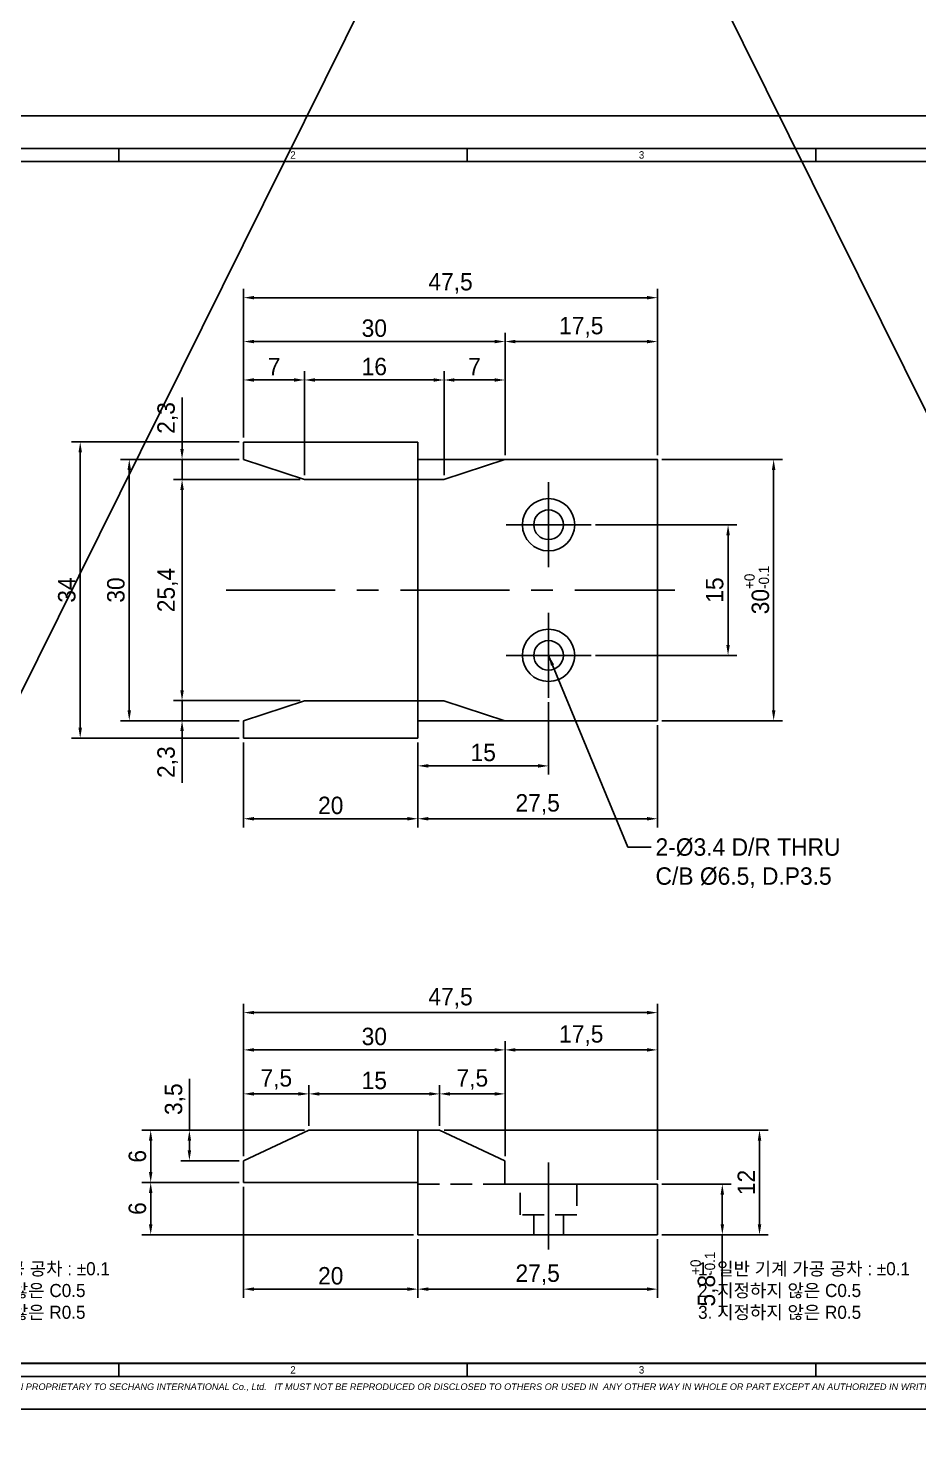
# Model space of a CAD drawing. Header units: inches. Extents: x 0 to 23821, y 0 to 11279.
# Drawn here: x 23249.6 to 23351.8, y 1916 to 2077.7 of the extents above; entities that cross this region are included whole.
import ezdxf

# ---------------------------------------------------------------- set-up
doc = ezdxf.new("R2010")
doc.units = ezdxf.units.IN
doc.header["$LTSCALE"] = 10
doc.header["$MEASUREMENT"] = 0
doc.linetypes.add('CENTER', pattern=[2, 1.25, -0.25, 0.25, -0.25])
doc.linetypes.add('HIDDEN', pattern=[0.375, 0.25, -0.125])
doc.layers.get('Defpoints').update_dxf_attribs({"color": 8})
for name, color, linetype in [('11', 1, 'CENTER'), ('22', 2, 'HIDDEN'), ('V', 1, 'Continuous')]:
    doc.layers.add(name, color=color, linetype=linetype)
doc.styles.add('SCI', font='')
doc.styles.get('SCI').set_extended_font_data('Gulim')
doc.dimstyles.new('SCH', dxfattribs={"dimtxt": 2.5, "dimasz": 2, "dimexe": 1.25, "dimexo": 0.625, "dimtad": 1, "dimdec": 8, "dimtxsty": 'SCI', "dimcen": 2.5, "dimclrd": 4, "dimclre": 4, "dimclrt": 7, "dimadec": 8, "dimazin": 2, "dimtfac": 1, "dimtdec": 8, "dimtmove": 0, "dimatfit": 3, "dimfxl": 1, "dimarcsym": 0})

# ---------------------------------------------------------------- blocks, each defined once
blk = doc.blocks.new('SECHANG A3')
at = {"color": 2}
for p, q in [((-118, 289.5), (-118, 286.5)), ((-38, 289.5), (-38, 286.5)), ((42, 289.5), (42, 286.5)), ((-118, 10.5), (-118, 7.5)), ((-38, 10.5), (-38, 7.5)), ((42, 10.5), (42, 7.5))]:
    blk.add_line(p, q, dxfattribs=at)
at = {"color": 1}
blk.add_lwpolyline([(-210, 297), (210, 297), (210, 0), (-210, 0)], close=True, dxfattribs=at)
at = {"color": 2}
blk.add_lwpolyline([(-198, 289.5), (202, 289.5), (202, 7.5), (-198, 7.5)], close=True, dxfattribs=at)
at = {"const_width": 0.4}
blk.add_lwpolyline([(-195, 286.5), (199, 286.5), (199, 10.5), (-195, 10.5)], close=True, dxfattribs=at)
at = {"color": 2, "style": 'SCI'}
for s, insert, char_height, width, attachment_point in [('2', (-78, 288), 1.7, 80, 5), ('3', (2, 288), 1.7, 80, 5), ('1. 일반 기계 가공 공차 : ±0.1\\P2. 지정하지 않은 C0.5\\P3. 지정하지 않은 R0.5', (14.98, 27.07), 3, 83.5818, 4), ('2', (-78, 9), 1.7, 80, 5), ('3', (2, 9), 1.7, 80, 5)]:
    blk.add_mtext(s, dxfattribs=dict(at, insert=insert, char_height=char_height, width=width, attachment_point=attachment_point))
at = {"color": 3, "insert": (-198, 5), "char_height": 1.5, "width": 400.0238, "attachment_point": 4, "style": 'SCI'}
blk.add_mtext('{\\fArial|b0|i1|c0|p34;THIS DRAWING CONTAINS CONFIDENTIAL INFORMATION PROPRIETARY TO SECHANG INTERNATIONAL Co., Ltd.   IT MUST NOT BE REPRODUCED OR DISCLOSED TO OTHERS OR USED IN  ANY OTHER WAY IN WHOLE OR PART EXCEPT AN AUTHORIZED IN WRITING BY SECHANG INTERNATIONAL Co., Ltd.  }', dxfattribs=at)
blk = doc.blocks.new('OLDA$C6ec10d24')
for p, q in [((-40, 12), (-47.5, 8.5)), ((-40, 12), (-25, 12)), ((-27.5, 6), (-27.5, 12)), ((-17.5, 8.5), (-25, 12)), ((-47.5, 8.5), (-47.5, 6)), ((-17.5, 5.8), (-17.5, 8.5)), ((-47.5, 6), (-27.5, 6)), ((-27.5, 6), (-27.5, 0)), ((0, 5.8), (-17.5, 5.8)), ((0, 0), (0, 5.8)), ((-27.5, 0), (0, 0))]:
    blk.add_line(p, q)
at = {"layer": '11'}
blk.add_line((-12.5, 8.3), (-12.5, -1.7), dxfattribs=at)
at = {"layer": '22'}
for p, q in [((-27.5, 5.8), (-17.5, 5.8)), ((-15.75, 2.3), (-15.75, 5.8)), ((-9.25, 5.8), (-9.25, 2.3)), ((-9.25, 2.3), (-15.75, 2.3)), ((-14.2, 2.3), (-14.2, 0)), ((-10.8, 2.3), (-10.8, 0))]:
    blk.add_line(p, q, dxfattribs=at)
blk = doc.blocks.new('*D829')
at = {"color": 4, "lineweight": -2, "transparency": 16777216}
for p, q in [((23274.33, 1944.64), (23274.33, 1931.89)), ((23294.33, 1938.64), (23294.33, 1931.89)), ((23275.53, 1932.89), (23293.13, 1932.89))]:
    blk.add_line(p, q, dxfattribs=at)
at = {"color": 4, "transparency": 16777216}
for points in [[(23275.53, 1933.09), (23275.53, 1932.69), (23274.33, 1932.89)], [(23293.13, 1933.09), (23293.13, 1932.69), (23294.33, 1932.89)]]:
    blk.add_solid(points, dxfattribs=at)
at = {"layer": 'Defpoints', "color": 0, "transparency": 16777216}
for p in [(23274.33, 1945.14), (23294.33, 1939.14), (23294.33, 1932.89)]:
    blk.add_point(p, dxfattribs=at)
at = {"color": 7, "transparency": 16777216, "insert": (23284.33, 1934.41), "char_height": 2, "attachment_point": 5, "style": 'SCI'}
blk.add_mtext('20', dxfattribs=at)
blk = doc.blocks.new('*D830')
at = {"color": 4, "lineweight": -2, "transparency": 16777216}
for p, q in [((23294.33, 1938.64), (23294.33, 1931.89)), ((23321.83, 1938.64), (23321.83, 1931.89)), ((23295.53, 1932.89), (23320.63, 1932.89))]:
    blk.add_line(p, q, dxfattribs=at)
at = {"color": 4, "transparency": 16777216}
for points in [[(23295.53, 1933.09), (23295.53, 1932.69), (23294.33, 1932.89)], [(23320.63, 1933.09), (23320.63, 1932.69), (23321.83, 1932.89)]]:
    blk.add_solid(points, dxfattribs=at)
at = {"layer": 'Defpoints', "color": 0, "transparency": 16777216}
for p in [(23294.33, 1939.14), (23321.83, 1939.14), (23321.83, 1932.89)]:
    blk.add_point(p, dxfattribs=at)
at = {"color": 7, "transparency": 16777216, "insert": (23308.08, 1934.54), "char_height": 2, "attachment_point": 5, "style": 'SCI'}
blk.add_mtext('27,5', dxfattribs=at)
blk = doc.blocks.new('*D831')
at = {"color": 4, "lineweight": -2, "transparency": 16777216}
for p, q in [((23322.33, 1944.94), (23330.27, 1944.94)), ((23329.27, 1943.74), (23329.27, 1940.34)), ((23322.33, 1939.14), (23330.27, 1939.14)), ((23329.27, 1939.14), (23329.27, 1930.15))]:
    blk.add_line(p, q, dxfattribs=at)
at = {"color": 4, "transparency": 16777216}
for points in [[(23329.07, 1943.74), (23329.47, 1943.74), (23329.27, 1944.94)], [(23329.07, 1940.34), (23329.47, 1940.34), (23329.27, 1939.14)]]:
    blk.add_solid(points, dxfattribs=at)
at = {"layer": 'Defpoints', "color": 0, "transparency": 16777216}
for p in [(23321.83, 1944.94), (23329.27, 1944.94), (23321.83, 1939.14)]:
    blk.add_point(p, dxfattribs=at)
at = {"color": 7, "transparency": 16777216, "insert": (23327.21, 1934.04), "char_height": 2, "attachment_point": 5, "rotation": 90, "style": 'SCI'}
blk.add_mtext('5,8{\\H0.59x;\\S+0^ -0.1;}', dxfattribs=at)
blk = doc.blocks.new('*D832')
at = {"color": 4, "lineweight": -2, "transparency": 16777216}
for p, q in [((23297.33, 1951.14), (23334.54, 1951.14)), ((23333.54, 1940.34), (23333.54, 1949.94)), ((23322.33, 1939.14), (23334.54, 1939.14))]:
    blk.add_line(p, q, dxfattribs=at)
at = {"color": 4, "transparency": 16777216}
for points in [[(23333.34, 1949.94), (23333.74, 1949.94), (23333.54, 1951.14)], [(23333.34, 1940.34), (23333.74, 1940.34), (23333.54, 1939.14)]]:
    blk.add_solid(points, dxfattribs=at)
at = {"layer": 'Defpoints', "color": 0, "transparency": 16777216}
for p in [(23296.83, 1951.14), (23333.54, 1951.14), (23321.83, 1939.14)]:
    blk.add_point(p, dxfattribs=at)
at = {"color": 7, "transparency": 16777216, "insert": (23332.02, 1945.14), "char_height": 2, "attachment_point": 5, "rotation": 90, "style": 'SCI'}
blk.add_mtext('12', dxfattribs=at)
blk = doc.blocks.new('*D833')
at = {"color": 4, "lineweight": -2, "transparency": 16777216}
for p, q in [((23281.33, 1951.14), (23262.67, 1951.14)), ((23263.67, 1946.34), (23263.67, 1949.94)), ((23273.83, 1945.14), (23262.67, 1945.14))]:
    blk.add_line(p, q, dxfattribs=at)
at = {"color": 4, "transparency": 16777216}
for points in [[(23263.47, 1949.94), (23263.87, 1949.94), (23263.67, 1951.14)], [(23263.47, 1946.34), (23263.87, 1946.34), (23263.67, 1945.14)]]:
    blk.add_solid(points, dxfattribs=at)
at = {"layer": 'Defpoints', "color": 0, "transparency": 16777216}
for p in [(23263.67, 1951.14), (23281.83, 1951.14), (23274.33, 1945.14)]:
    blk.add_point(p, dxfattribs=at)
at = {"color": 7, "transparency": 16777216, "insert": (23262.15, 1948.14), "char_height": 2, "attachment_point": 5, "rotation": 90, "style": 'SCI'}
blk.add_mtext('6', dxfattribs=at)
blk = doc.blocks.new('*D834')
at = {"color": 4, "lineweight": -2, "transparency": 16777216}
for p, q in [((23274.33, 1948.14), (23274.33, 1961.36)), ((23304.33, 1948.14), (23304.33, 1961.36)), ((23275.53, 1960.36), (23303.13, 1960.36))]:
    blk.add_line(p, q, dxfattribs=at)
at = {"color": 4, "transparency": 16777216}
for points in [[(23275.53, 1960.56), (23275.53, 1960.16), (23274.33, 1960.36)], [(23303.13, 1960.56), (23303.13, 1960.16), (23304.33, 1960.36)]]:
    blk.add_solid(points, dxfattribs=at)
at = {"layer": 'Defpoints', "color": 0, "transparency": 16777216}
for p in [(23304.33, 1960.36), (23274.33, 1947.64), (23304.33, 1947.64)]:
    blk.add_point(p, dxfattribs=at)
at = {"color": 7, "transparency": 16777216, "insert": (23289.33, 1961.89), "char_height": 2, "attachment_point": 5, "style": 'SCI'}
blk.add_mtext('30', dxfattribs=at)
blk = doc.blocks.new('*D835')
at = {"color": 4, "lineweight": -2, "transparency": 16777216}
for p, q in [((23304.33, 1948.14), (23304.33, 1961.36)), ((23321.83, 1945.44), (23321.83, 1961.36)), ((23305.53, 1960.36), (23320.63, 1960.36))]:
    blk.add_line(p, q, dxfattribs=at)
at = {"color": 4, "transparency": 16777216}
for points in [[(23305.53, 1960.56), (23305.53, 1960.16), (23304.33, 1960.36)], [(23320.63, 1960.56), (23320.63, 1960.16), (23321.83, 1960.36)]]:
    blk.add_solid(points, dxfattribs=at)
at = {"layer": 'Defpoints', "color": 0, "transparency": 16777216}
for p in [(23321.83, 1960.36), (23304.33, 1947.64), (23321.83, 1944.94)]:
    blk.add_point(p, dxfattribs=at)
at = {"color": 7, "transparency": 16777216, "insert": (23313.08, 1962.01), "char_height": 2, "attachment_point": 5, "style": 'SCI'}
blk.add_mtext('17,5', dxfattribs=at)
blk = doc.blocks.new('*D836')
at = {"color": 4, "lineweight": -2, "transparency": 16777216}
for p, q in [((23274.33, 1948.14), (23274.33, 1956.31)), ((23281.83, 1951.64), (23281.83, 1956.31)), ((23280.63, 1955.31), (23275.53, 1955.31))]:
    blk.add_line(p, q, dxfattribs=at)
at = {"color": 4, "transparency": 16777216}
for points in [[(23275.53, 1955.51), (23275.53, 1955.11), (23274.33, 1955.31)], [(23280.63, 1955.51), (23280.63, 1955.11), (23281.83, 1955.31)]]:
    blk.add_solid(points, dxfattribs=at)
at = {"layer": 'Defpoints', "color": 0, "transparency": 16777216}
for p in [(23274.33, 1955.31), (23281.83, 1951.14), (23274.33, 1947.64)]:
    blk.add_point(p, dxfattribs=at)
at = {"color": 7, "transparency": 16777216, "insert": (23278.08, 1956.96), "char_height": 2, "attachment_point": 5, "style": 'SCI'}
blk.add_mtext('7,5', dxfattribs=at)
blk = doc.blocks.new('*D837')
at = {"color": 4, "lineweight": -2, "transparency": 16777216}
for p, q in [((23281.83, 1951.64), (23281.83, 1956.31)), ((23296.83, 1951.64), (23296.83, 1956.31)), ((23283.03, 1955.31), (23295.63, 1955.31))]:
    blk.add_line(p, q, dxfattribs=at)
at = {"color": 4, "transparency": 16777216}
for points in [[(23283.03, 1955.51), (23283.03, 1955.11), (23281.83, 1955.31)], [(23295.63, 1955.51), (23295.63, 1955.11), (23296.83, 1955.31)]]:
    blk.add_solid(points, dxfattribs=at)
at = {"layer": 'Defpoints', "color": 0, "transparency": 16777216}
for p in [(23296.83, 1955.31), (23281.83, 1951.14), (23296.83, 1951.14)]:
    blk.add_point(p, dxfattribs=at)
at = {"color": 7, "transparency": 16777216, "insert": (23289.33, 1956.84), "char_height": 2, "attachment_point": 5, "style": 'SCI'}
blk.add_mtext('15', dxfattribs=at)
blk = doc.blocks.new('*D838')
at = {"color": 4, "lineweight": -2, "transparency": 16777216}
for p, q in [((23296.83, 1951.64), (23296.83, 1956.31)), ((23304.33, 1948.14), (23304.33, 1956.31)), ((23298.03, 1955.31), (23303.13, 1955.31))]:
    blk.add_line(p, q, dxfattribs=at)
at = {"color": 4, "transparency": 16777216}
for points in [[(23298.03, 1955.51), (23298.03, 1955.11), (23296.83, 1955.31)], [(23303.13, 1955.51), (23303.13, 1955.11), (23304.33, 1955.31)]]:
    blk.add_solid(points, dxfattribs=at)
at = {"layer": 'Defpoints', "color": 0, "transparency": 16777216}
for p in [(23304.33, 1955.31), (23296.83, 1951.14), (23304.33, 1947.64)]:
    blk.add_point(p, dxfattribs=at)
at = {"color": 7, "transparency": 16777216, "insert": (23300.58, 1956.96), "char_height": 2, "attachment_point": 5, "style": 'SCI'}
blk.add_mtext('7,5', dxfattribs=at)
blk = doc.blocks.new('*D839')
at = {"color": 4, "lineweight": -2, "transparency": 16777216}
for p, q in [((23268.11, 1951.14), (23268.11, 1957.05)), ((23281.33, 1951.14), (23267.11, 1951.14)), ((23268.11, 1948.84), (23268.11, 1949.94)), ((23273.83, 1947.64), (23267.11, 1947.64))]:
    blk.add_line(p, q, dxfattribs=at)
at = {"color": 4, "transparency": 16777216}
for points in [[(23267.91, 1949.94), (23268.31, 1949.94), (23268.11, 1951.14)], [(23267.91, 1948.84), (23268.31, 1948.84), (23268.11, 1947.64)]]:
    blk.add_solid(points, dxfattribs=at)
at = {"layer": 'Defpoints', "color": 0, "transparency": 16777216}
for p in [(23268.11, 1951.14), (23281.83, 1951.14), (23274.33, 1947.64)]:
    blk.add_point(p, dxfattribs=at)
at = {"color": 7, "transparency": 16777216, "insert": (23266.47, 1954.7), "char_height": 2, "attachment_point": 5, "rotation": 90, "style": 'SCI'}
blk.add_mtext('3,5', dxfattribs=at)
blk = doc.blocks.new('*D840')
at = {"color": 4, "lineweight": -2, "transparency": 16777216}
for p, q in [((23273.83, 1945.14), (23262.67, 1945.14)), ((23263.67, 1940.34), (23263.67, 1943.94)), ((23293.83, 1939.14), (23262.67, 1939.14))]:
    blk.add_line(p, q, dxfattribs=at)
at = {"color": 4, "transparency": 16777216}
for points in [[(23263.47, 1943.94), (23263.87, 1943.94), (23263.67, 1945.14)], [(23263.47, 1940.34), (23263.87, 1940.34), (23263.67, 1939.14)]]:
    blk.add_solid(points, dxfattribs=at)
at = {"layer": 'Defpoints', "color": 0, "transparency": 16777216}
for p in [(23263.67, 1945.14), (23274.33, 1945.14), (23294.33, 1939.14)]:
    blk.add_point(p, dxfattribs=at)
at = {"color": 7, "transparency": 16777216, "insert": (23262.15, 1942.14), "char_height": 2, "attachment_point": 5, "rotation": 90, "style": 'SCI'}
blk.add_mtext('6', dxfattribs=at)
blk = doc.blocks.new('OLDA$Cdc45887a')
for p, q in [((-20, 15), (-20, 17)), ((0, 17), (0, 15)), ((-13, 12.7), (-20, 15)), ((25.5, 15), (0, 15)), ((3, 12.7), (10, 15)), ((3, 12.7), (-13, 12.7)), ((0, 12.7), (0, -12.7)), ((-13, -12.7), (-20, -15)), ((3, -12.7), (-13, -12.7)), ((3, -12.7), (10, -15)), ((-20, -17), (-20, -15)), ((0, -15), (0, -17)), ((25.5, -15), (0, -15))]:
    blk.add_line(p, q)
for points in [[(-20, 17), (0, 17)], [(25.5, 15), (27.5, 15), (27.5, -15), (25.5, -15)], [(0, -17), (-20, -17)]]:
    blk.add_lwpolyline(points)
at = {"color": 7, "linetype": 'Continuous'}
for centre, radius in [((15, 7.5), 3), ((15, 7.5), 1.7), ((15, -7.5), 3), ((15, -7.5), 1.7)]:
    blk.add_circle(centre, radius, dxfattribs=at)
at = {"layer": '11'}
for p, q in [((15, 2.625), (15, 12.375)), ((10.125, 7.5), (19.875, 7.5)), ((-22, 0), (29.5, 0)), ((15, -12.375), (15, -2.625)), ((10.125, -7.5), (19.875, -7.5))]:
    blk.add_line(p, q, dxfattribs=at)
at = {"layer": '22'}
for p, q in [((0, 15), (0, 12.7)), ((0, -12.7), (0, -15))]:
    blk.add_line(p, q, dxfattribs=at)
blk = doc.blocks.new('*D645')
at = {"color": 4, "lineweight": -2, "transparency": 16777216}
for p, q in [((23314.7, 2020.66), (23330.93, 2020.66)), ((23329.93, 2019.46), (23329.93, 2006.86)), ((23314.7, 2005.66), (23330.93, 2005.66))]:
    blk.add_line(p, q, dxfattribs=at)
at = {"color": 4, "transparency": 16777216}
for points in [[(23329.73, 2019.46), (23330.13, 2019.46), (23329.93, 2020.66)], [(23329.73, 2006.86), (23330.13, 2006.86), (23329.93, 2005.66)]]:
    blk.add_solid(points, dxfattribs=at)
at = {"layer": 'Defpoints', "color": 0, "transparency": 16777216}
for p in [(23314.2, 2020.66), (23314.2, 2005.66), (23329.93, 2005.66)]:
    blk.add_point(p, dxfattribs=at)
at = {"color": 7, "transparency": 16777216, "insert": (23328.4, 2013.16), "char_height": 2, "attachment_point": 5, "rotation": 90, "style": 'SCI'}
blk.add_mtext('15', dxfattribs=at)
blk = doc.blocks.new('*D646')
at = {"color": 4, "lineweight": -2, "transparency": 16777216}
for p, q in [((23322.33, 2028.16), (23336.16, 2028.16)), ((23335.16, 2026.96), (23335.16, 1999.36)), ((23322.33, 1998.16), (23336.16, 1998.16))]:
    blk.add_line(p, q, dxfattribs=at)
at = {"color": 4, "transparency": 16777216}
for points in [[(23334.96, 2026.96), (23335.36, 2026.96), (23335.16, 2028.16)], [(23334.96, 1999.36), (23335.36, 1999.36), (23335.16, 1998.16)]]:
    blk.add_solid(points, dxfattribs=at)
at = {"layer": 'Defpoints', "color": 0, "transparency": 16777216}
for p in [(23321.83, 2028.16), (23321.83, 1998.16), (23335.16, 1998.16)]:
    blk.add_point(p, dxfattribs=at)
at = {"color": 7, "transparency": 16777216, "insert": (23333.23, 2013.16), "char_height": 2, "attachment_point": 5, "rotation": 90, "style": 'SCI'}
blk.add_mtext('30{\\H0.59x;\\S+0^ -0.1;}', dxfattribs=at)
blk = doc.blocks.new('*D647')
at = {"color": 4, "lineweight": -2, "transparency": 16777216}
for p, q in [((23274.33, 2030.66), (23274.33, 2042.69)), ((23275.53, 2041.69), (23303.13, 2041.69)), ((23304.33, 2028.66), (23304.33, 2042.69))]:
    blk.add_line(p, q, dxfattribs=at)
at = {"color": 4, "transparency": 16777216}
for points in [[(23275.53, 2041.89), (23275.53, 2041.49), (23274.33, 2041.69)], [(23303.13, 2041.89), (23303.13, 2041.49), (23304.33, 2041.69)]]:
    blk.add_solid(points, dxfattribs=at)
at = {"layer": 'Defpoints', "color": 0, "transparency": 16777216}
for p in [(23304.33, 2041.69), (23274.33, 2030.16), (23304.33, 2028.16)]:
    blk.add_point(p, dxfattribs=at)
at = {"color": 7, "transparency": 16777216, "insert": (23289.33, 2043.22), "char_height": 2, "attachment_point": 5, "style": 'SCI'}
blk.add_mtext('30', dxfattribs=at)
blk = doc.blocks.new('*D648')
at = {"color": 4, "lineweight": -2, "transparency": 16777216}
for p, q in [((23304.33, 2028.66), (23304.33, 2042.69)), ((23305.53, 2041.69), (23320.63, 2041.69)), ((23321.83, 2028.66), (23321.83, 2042.69))]:
    blk.add_line(p, q, dxfattribs=at)
at = {"color": 4, "transparency": 16777216}
for points in [[(23305.53, 2041.89), (23305.53, 2041.49), (23304.33, 2041.69)], [(23320.63, 2041.89), (23320.63, 2041.49), (23321.83, 2041.69)]]:
    blk.add_solid(points, dxfattribs=at)
at = {"layer": 'Defpoints', "color": 0, "transparency": 16777216}
for p in [(23321.83, 2041.69), (23304.33, 2028.16), (23321.83, 2028.16)]:
    blk.add_point(p, dxfattribs=at)
at = {"color": 7, "transparency": 16777216, "insert": (23313.08, 2043.34), "char_height": 2, "attachment_point": 5, "style": 'SCI'}
blk.add_mtext('17,5', dxfattribs=at)
blk = doc.blocks.new('*D649')
at = {"color": 4, "lineweight": -2, "transparency": 16777216}
for p, q in [((23297.33, 2026.36), (23297.33, 2038.28)), ((23304.33, 2028.66), (23304.33, 2038.28)), ((23303.13, 2037.28), (23298.53, 2037.28))]:
    blk.add_line(p, q, dxfattribs=at)
at = {"color": 4, "transparency": 16777216}
for points in [[(23298.53, 2037.48), (23298.53, 2037.08), (23297.33, 2037.28)], [(23303.13, 2037.48), (23303.13, 2037.08), (23304.33, 2037.28)]]:
    blk.add_solid(points, dxfattribs=at)
at = {"layer": 'Defpoints', "color": 0, "transparency": 16777216}
for p in [(23297.33, 2037.28), (23304.33, 2028.16), (23297.33, 2025.86)]:
    blk.add_point(p, dxfattribs=at)
at = {"color": 7, "transparency": 16777216, "insert": (23300.83, 2038.81), "char_height": 2, "attachment_point": 5, "style": 'SCI'}
blk.add_mtext('7', dxfattribs=at)
blk = doc.blocks.new('*D650')
at = {"color": 4, "lineweight": -2, "transparency": 16777216}
for p, q in [((23281.33, 2026.36), (23281.33, 2038.28)), ((23297.33, 2026.36), (23297.33, 2038.28)), ((23296.13, 2037.28), (23282.53, 2037.28))]:
    blk.add_line(p, q, dxfattribs=at)
at = {"color": 4, "transparency": 16777216}
for points in [[(23282.53, 2037.48), (23282.53, 2037.08), (23281.33, 2037.28)], [(23296.13, 2037.48), (23296.13, 2037.08), (23297.33, 2037.28)]]:
    blk.add_solid(points, dxfattribs=at)
at = {"layer": 'Defpoints', "color": 0, "transparency": 16777216}
for p in [(23281.33, 2037.28), (23281.33, 2025.86), (23297.33, 2025.86)]:
    blk.add_point(p, dxfattribs=at)
at = {"color": 7, "transparency": 16777216, "insert": (23289.33, 2038.81), "char_height": 2, "attachment_point": 5, "style": 'SCI'}
blk.add_mtext('16', dxfattribs=at)
blk = doc.blocks.new('*D651')
at = {"color": 4, "lineweight": -2, "transparency": 16777216}
for p, q in [((23274.33, 2030.66), (23274.33, 2038.28)), ((23281.33, 2026.36), (23281.33, 2038.28)), ((23280.13, 2037.28), (23275.53, 2037.28))]:
    blk.add_line(p, q, dxfattribs=at)
at = {"color": 4, "transparency": 16777216}
for points in [[(23275.53, 2037.48), (23275.53, 2037.08), (23274.33, 2037.28)], [(23280.13, 2037.48), (23280.13, 2037.08), (23281.33, 2037.28)]]:
    blk.add_solid(points, dxfattribs=at)
at = {"layer": 'Defpoints', "color": 0, "transparency": 16777216}
for p in [(23274.33, 2037.28), (23274.33, 2030.16), (23281.33, 2025.86)]:
    blk.add_point(p, dxfattribs=at)
at = {"color": 7, "transparency": 16777216, "insert": (23277.83, 2038.81), "char_height": 2, "attachment_point": 5, "style": 'SCI'}
blk.add_mtext('7', dxfattribs=at)
blk = doc.blocks.new('*D652')
at = {"color": 4, "lineweight": -2, "transparency": 16777216}
for p, q in [((23274.33, 2030.66), (23274.33, 2047.73)), ((23275.53, 2046.73), (23320.63, 2046.73)), ((23321.83, 2028.66), (23321.83, 2047.73))]:
    blk.add_line(p, q, dxfattribs=at)
at = {"color": 4, "transparency": 16777216}
for points in [[(23275.53, 2046.93), (23275.53, 2046.53), (23274.33, 2046.73)], [(23320.63, 2046.93), (23320.63, 2046.53), (23321.83, 2046.73)]]:
    blk.add_solid(points, dxfattribs=at)
at = {"layer": 'Defpoints', "color": 0, "transparency": 16777216}
for p in [(23321.83, 2046.73), (23274.33, 2030.16), (23321.83, 2028.16)]:
    blk.add_point(p, dxfattribs=at)
at = {"color": 7, "transparency": 16777216, "insert": (23298.08, 2048.38), "char_height": 2, "attachment_point": 5, "style": 'SCI'}
blk.add_mtext('47,5', dxfattribs=at)
blk = doc.blocks.new('*D653')
at = {"color": 4, "lineweight": -2, "transparency": 16777216}
for p, q in [((23273.83, 2030.16), (23254.58, 2030.16)), ((23255.58, 2028.96), (23255.58, 1997.36)), ((23273.83, 1996.16), (23254.58, 1996.16))]:
    blk.add_line(p, q, dxfattribs=at)
at = {"color": 4, "transparency": 16777216}
for points in [[(23255.38, 2028.96), (23255.78, 2028.96), (23255.58, 2030.16)], [(23255.38, 1997.36), (23255.78, 1997.36), (23255.58, 1996.16)]]:
    blk.add_solid(points, dxfattribs=at)
at = {"layer": 'Defpoints', "color": 0, "transparency": 16777216}
for p in [(23274.33, 2030.16), (23255.58, 1996.16), (23274.33, 1996.16)]:
    blk.add_point(p, dxfattribs=at)
at = {"color": 7, "transparency": 16777216, "insert": (23254.05, 2013.16), "char_height": 2, "attachment_point": 5, "rotation": 90, "style": 'SCI'}
blk.add_mtext('34', dxfattribs=at)
blk = doc.blocks.new('*D654')
at = {"color": 4, "lineweight": -2, "transparency": 16777216}
for p, q in [((23280.83, 2025.86), (23266.27, 2025.86)), ((23267.27, 2024.66), (23267.27, 2001.66)), ((23280.83, 2000.46), (23266.27, 2000.46))]:
    blk.add_line(p, q, dxfattribs=at)
at = {"color": 4, "transparency": 16777216}
for points in [[(23267.07, 2024.66), (23267.47, 2024.66), (23267.27, 2025.86)], [(23267.07, 2001.66), (23267.47, 2001.66), (23267.27, 2000.46)]]:
    blk.add_solid(points, dxfattribs=at)
at = {"layer": 'Defpoints', "color": 0, "transparency": 16777216}
for p in [(23281.33, 2025.86), (23267.27, 2000.46), (23281.33, 2000.46)]:
    blk.add_point(p, dxfattribs=at)
at = {"color": 7, "transparency": 16777216, "insert": (23265.62, 2013.16), "char_height": 2, "attachment_point": 5, "rotation": 90, "style": 'SCI'}
blk.add_mtext('25,4', dxfattribs=at)
blk = doc.blocks.new('*D655')
at = {"color": 4, "lineweight": -2, "transparency": 16777216}
for p, q in [((23267.27, 2029.36), (23267.27, 2035.28)), ((23273.83, 2028.16), (23266.27, 2028.16)), ((23267.27, 2025.86), (23267.27, 2028.16)), ((23280.83, 2025.86), (23266.27, 2025.86)), ((23267.27, 2024.66), (23267.27, 2023.46))]:
    blk.add_line(p, q, dxfattribs=at)
at = {"color": 4, "transparency": 16777216}
for points in [[(23267.07, 2029.36), (23267.47, 2029.36), (23267.27, 2028.16)], [(23267.07, 2024.66), (23267.47, 2024.66), (23267.27, 2025.86)]]:
    blk.add_solid(points, dxfattribs=at)
at = {"layer": 'Defpoints', "color": 0, "transparency": 16777216}
for p in [(23267.27, 2028.16), (23274.33, 2028.16), (23281.33, 2025.86)]:
    blk.add_point(p, dxfattribs=at)
at = {"color": 7, "transparency": 16777216, "insert": (23265.62, 2032.92), "char_height": 2, "attachment_point": 5, "rotation": 90, "style": 'SCI'}
blk.add_mtext('2,3', dxfattribs=at)
blk = doc.blocks.new('*D656')
at = {"color": 4, "lineweight": -2, "transparency": 16777216}
for p, q in [((23267.27, 2001.66), (23267.27, 2002.86)), ((23280.83, 2000.46), (23266.27, 2000.46)), ((23267.27, 2000.46), (23267.27, 1998.16)), ((23273.83, 1998.16), (23266.27, 1998.16)), ((23267.27, 1996.96), (23267.27, 1991.04))]:
    blk.add_line(p, q, dxfattribs=at)
at = {"color": 4, "transparency": 16777216}
for points in [[(23267.07, 2001.66), (23267.47, 2001.66), (23267.27, 2000.46)], [(23267.07, 1996.96), (23267.47, 1996.96), (23267.27, 1998.16)]]:
    blk.add_solid(points, dxfattribs=at)
at = {"layer": 'Defpoints', "color": 0, "transparency": 16777216}
for p in [(23281.33, 2000.46), (23267.27, 1998.16), (23274.33, 1998.16)]:
    blk.add_point(p, dxfattribs=at)
at = {"color": 7, "transparency": 16777216, "insert": (23265.62, 1993.4), "char_height": 2, "attachment_point": 5, "rotation": 90, "style": 'SCI'}
blk.add_mtext('2,3', dxfattribs=at)
blk = doc.blocks.new('*D657')
at = {"color": 4, "lineweight": -2, "transparency": 16777216}
for p, q in [((23273.83, 2028.16), (23260.21, 2028.16)), ((23261.21, 2026.96), (23261.21, 1999.36)), ((23273.83, 1998.16), (23260.21, 1998.16))]:
    blk.add_line(p, q, dxfattribs=at)
at = {"color": 4, "transparency": 16777216}
for points in [[(23261.01, 2026.96), (23261.41, 2026.96), (23261.21, 2028.16)], [(23261.01, 1999.36), (23261.41, 1999.36), (23261.21, 1998.16)]]:
    blk.add_solid(points, dxfattribs=at)
at = {"layer": 'Defpoints', "color": 0, "transparency": 16777216}
for p in [(23274.33, 2028.16), (23261.21, 1998.16), (23274.33, 1998.16)]:
    blk.add_point(p, dxfattribs=at)
at = {"color": 7, "transparency": 16777216, "insert": (23259.68, 2013.16), "char_height": 2, "attachment_point": 5, "rotation": 90, "style": 'SCI'}
blk.add_mtext('30', dxfattribs=at)
blk = doc.blocks.new('*D658')
at = {"color": 4, "lineweight": -2, "transparency": 16777216}
for p, q in [((23309.33, 2000.28), (23309.33, 1991.97)), ((23294.33, 1995.66), (23294.33, 1991.97)), ((23295.53, 1992.97), (23308.13, 1992.97))]:
    blk.add_line(p, q, dxfattribs=at)
at = {"color": 4, "transparency": 16777216}
for points in [[(23295.53, 1993.17), (23295.53, 1992.77), (23294.33, 1992.97)], [(23308.13, 1993.17), (23308.13, 1992.77), (23309.33, 1992.97)]]:
    blk.add_solid(points, dxfattribs=at)
at = {"layer": 'Defpoints', "color": 0, "transparency": 16777216}
for p in [(23309.33, 2000.78), (23294.33, 1996.16), (23309.33, 1992.97)]:
    blk.add_point(p, dxfattribs=at)
at = {"color": 7, "transparency": 16777216, "insert": (23301.83, 1994.5), "char_height": 2, "attachment_point": 5, "style": 'SCI'}
blk.add_mtext('15', dxfattribs=at)
blk = doc.blocks.new('*D659')
at = {"color": 4, "lineweight": -2, "transparency": 16777216}
for p, q in [((23274.33, 1995.66), (23274.33, 1985.9)), ((23294.33, 1995.66), (23294.33, 1985.9)), ((23293.13, 1986.9), (23275.53, 1986.9))]:
    blk.add_line(p, q, dxfattribs=at)
at = {"color": 4, "transparency": 16777216}
for points in [[(23275.53, 1987.1), (23275.53, 1986.7), (23274.33, 1986.9)], [(23293.13, 1987.1), (23293.13, 1986.7), (23294.33, 1986.9)]]:
    blk.add_solid(points, dxfattribs=at)
at = {"layer": 'Defpoints', "color": 0, "transparency": 16777216}
for p in [(23274.33, 1996.16), (23294.33, 1996.16), (23274.33, 1986.9)]:
    blk.add_point(p, dxfattribs=at)
at = {"color": 7, "transparency": 16777216, "insert": (23284.33, 1988.42), "char_height": 2, "attachment_point": 5, "style": 'SCI'}
blk.add_mtext('20', dxfattribs=at)
blk = doc.blocks.new('*D660')
at = {"color": 4, "lineweight": -2, "transparency": 16777216}
for p, q in [((23321.83, 1997.66), (23321.83, 1985.9)), ((23294.33, 1995.66), (23294.33, 1985.9)), ((23295.53, 1986.9), (23320.63, 1986.9))]:
    blk.add_line(p, q, dxfattribs=at)
at = {"color": 4, "transparency": 16777216}
for points in [[(23295.53, 1987.1), (23295.53, 1986.7), (23294.33, 1986.9)], [(23320.63, 1987.1), (23320.63, 1986.7), (23321.83, 1986.9)]]:
    blk.add_solid(points, dxfattribs=at)
at = {"layer": 'Defpoints', "color": 0, "transparency": 16777216}
for p in [(23321.83, 1998.16), (23294.33, 1996.16), (23321.83, 1986.9)]:
    blk.add_point(p, dxfattribs=at)
at = {"color": 7, "transparency": 16777216, "insert": (23308.08, 1988.54), "char_height": 2, "attachment_point": 5, "style": 'SCI'}
blk.add_mtext('27,5', dxfattribs=at)
blk = doc.blocks.new('*D843')
at = {"color": 4, "lineweight": -2, "transparency": 16777216}
for p, q in [((23274.33, 1948.14), (23274.33, 1965.64)), ((23321.83, 1945.44), (23321.83, 1965.64)), ((23275.53, 1964.64), (23320.63, 1964.64))]:
    blk.add_line(p, q, dxfattribs=at)
at = {"color": 4, "transparency": 16777216}
for points in [[(23275.53, 1964.84), (23275.53, 1964.44), (23274.33, 1964.64)], [(23320.63, 1964.84), (23320.63, 1964.44), (23321.83, 1964.64)]]:
    blk.add_solid(points, dxfattribs=at)
at = {"layer": 'Defpoints', "color": 0, "transparency": 16777216}
for p in [(23321.83, 1964.64), (23274.33, 1947.64), (23321.83, 1944.94)]:
    blk.add_point(p, dxfattribs=at)
at = {"color": 7, "transparency": 16777216, "insert": (23298.08, 1966.29), "char_height": 2, "attachment_point": 5, "style": 'SCI'}
blk.add_mtext('47,5', dxfattribs=at)

msp = doc.modelspace()

# ---------------------------------------------------------------- linework, layer by layer
at = {"layer": 'V'}
for p, q in [((23172.59148302, 2396.86143695), (23444.81035429, 1847.70465967)), ((23172.59148302, 1847.70465967), (23444.81035429, 2396.86143695))]:
    msp.add_line(p, q, dxfattribs=at)

# ---------------------------------------------------------------- block references
at = {"xscale": 0.5, "yscale": 0.5, "zscale": 0.5}
msp.add_blockref('SECHANG A3', (23319, 1919.11632666), dxfattribs=at)
for name, p in [('OLDA$Cdc45887a', (23294.32731167, 2013.15735403)), ('OLDA$C6ec10d24', (23321.82731167, 1939.1389478))]:
    msp.add_blockref(name, p)

# ---------------------------------------------------------------- texts
at = {"color": 7, "insert": (23321.60636232, 1984.65431437), "char_height": 2, "attachment_point": 1, "style": 'SCI'}
msp.add_mtext('2-%%C3.4 D/R THRU\\PC/B %%C6.5, D.P3.5', dxfattribs=at)
at = {"color": 2, "insert": (23246.83303359, 1932.65192822), "char_height": 1.5, "width": 41.7909183144, "attachment_point": 5, "style": 'SCI'}
msp.add_mtext('1. 일반 기계 가공 공차 : ±0.1\\P2. 지정하지 않은 C0.5\\P3. 지정하지 않은 R0.5', dxfattribs=at)

# ---------------------------------------------------------------- dimensions: what is measured, and where the dimension line sits
for base, p1, p2, override, picture, middle in [((23321.8273116656, 2046.7317691269), (23274.3273116656, 2030.1573540264), (23321.8273116656, 2028.1573540264), {"dimscale": 0.8, "dimasz": 1.5}, '*D652', (23298.0773116656, 2048.3822351722)), ((23321.8273116656, 2041.6906802026), (23304.3273116656, 2028.1573540264), (23321.8273116656, 2028.1573540264), {"dimscale": 0.8, "dimasz": 1.5, "dimtmove": 1}, '*D648', (23313.0773116656, 2043.3411462478)), ((23304.3273116656, 2041.6906802026), (23274.3273116656, 2030.1573540264), (23304.3273116656, 2028.1573540264), {"dimscale": 0.8, "dimasz": 1.5}, '*D647', (23289.3273116656, 2043.2159798031)), ((23274.3273116656, 2037.2807664689), (23281.3273116656, 2025.8573540264), (23274.3273116656, 2030.1573540264), {"dimscale": 0.8, "dimasz": 1.5, "dimtmove": 1}, '*D651', (23277.8273116656, 2038.8060660694)), ((23281.3273116656, 2037.2807664689), (23297.3273116656, 2025.8573540264), (23281.3273116656, 2025.8573540264), {"dimscale": 0.8, "dimasz": 1.5, "dimtmove": 1}, '*D650', (23289.3273116656, 2038.8087291852)), ((23297.3273116656, 2037.2807664689), (23304.3273116656, 2028.1573540264), (23297.3273116656, 2025.8573540264), {"dimscale": 0.8, "dimasz": 1.5}, '*D649', (23300.8273116656, 2038.8060660694)), ((23309.3273116656, 1992.9672429036), (23294.3273116656, 1996.1573540264), (23309.3273116656, 2000.7823540264), {"dimscale": 0.8, "dimasz": 1.5}, '*D658', (23301.8273116656, 1994.4952056199)), ((23321.8273116656, 1986.8951317081), (23294.3273116656, 1996.1573540264), (23321.8273116656, 1998.1573540264), {"dimscale": 0.8, "dimasz": 1.5}, '*D660', (23308.0773116656, 1988.5442661954)), ((23274.3273116656, 1986.8951317081), (23294.3273116656, 1996.1573540264), (23274.3273116656, 1996.1573540264), {"dimscale": 0.8, "dimasz": 1.5}, '*D659', (23284.3273116656, 1988.4204313086)), ((23304.3273116656, 1960.363282503), (23274.3273116656, 1947.6389477959), (23304.3273116656, 1947.6389477959), {"dimscale": 0.8, "dimasz": 1.5}, '*D834', (23289.3273116656, 1961.8885821035)), ((23321.8273116656, 1960.363282503), (23304.3273116656, 1947.6389477959), (23321.8273116656, 1944.9389477959), {"dimscale": 0.8, "dimasz": 1.5}, '*D835', (23313.0773116656, 1962.0137485482)), ((23274.3273116656, 1955.3120594007), (23281.8273116656, 1951.1389477959), (23274.3273116656, 1947.6389477959), {"dimscale": 0.8, "dimasz": 1.5}, '*D836', (23278.0773116656, 1956.9598623301)), ((23296.8273116656, 1955.3120594007), (23281.8273116656, 1951.1389477959), (23296.8273116656, 1951.1389477959), {"dimscale": 0.8, "dimasz": 1.5}, '*D837', (23289.3273116656, 1956.840022117)), ((23304.3273116656, 1955.3120594007), (23296.8273116656, 1951.1389477959), (23304.3273116656, 1947.6389477959), {"dimscale": 0.8, "dimasz": 1.5}, '*D838', (23300.5773116656, 1956.9598623301)), ((23294.3273116656, 1932.8860343531), (23274.3273116656, 1945.1389477959), (23294.3273116656, 1939.1389477959), {"dimscale": 0.8, "dimasz": 1.5}, '*D829', (23284.3273116656, 1934.4113339536)), ((23321.8273116656, 1932.8860343531), (23294.3273116656, 1939.1389477959), (23321.8273116656, 1939.1389477959), {"dimscale": 0.8, "dimasz": 1.5}, '*D830', (23308.0773116656, 1934.5351688405))]:
    dim = msp.add_linear_dim(base=base, p1=p1, p2=p2, dimstyle='SCH', override=override)
    dim.commit()
    dim.dimension.update_dxf_attribs({"geometry": picture, "text_midpoint": middle})
for base, p1, p2, picture, middle in [((23267.27185367, 2028.15735403), (23281.32731167, 2025.85735403), (23274.32731167, 2028.15735403), '*D655', (23265.62271918, 2032.91620889)), ((23255.5785434127, 1996.1573540264), (23274.3273116656, 2030.1573540264), (23274.3273116656, 1996.1573540264), '*D653', (23254.0519122542, 2013.1573540264)), ((23261.2096612677, 1998.1573540264), (23274.3273116656, 2028.1573540264), (23274.3273116656, 1998.1573540264), '*D657', (23259.6843616672, 2013.1573540264)), ((23267.2718536689, 2000.4573540264), (23281.3273116656, 2025.8573540264), (23281.3273116656, 2000.4573540264), '*D654', (23265.6213876237, 2013.1573540264)), ((23329.9264383455, 2005.6573540264), (23314.2023116656, 2020.6573540264), (23314.2023116656, 2005.6573540264), '*D645', (23328.3984756292, 2013.1573540264)), ((23267.27185367, 1998.15735403), (23281.32731167, 2000.45735403), (23274.32731167, 1998.15735403), '*D656', (23265.62271918, 1993.39849917)), ((23268.11429129, 1951.1389478), (23274.32731167, 1947.6389478), (23281.82731167, 1951.1389478), '*D839', (23266.46515681, 1954.6964711)), ((23263.6704046879, 1951.1389477959), (23274.3273116656, 1945.1389477959), (23281.8273116656, 1951.1389477959), '*D833', (23262.1451050873, 1948.1389477959)), ((23333.5432609658, 1951.1389477959), (23321.8273116656, 1939.1389477959), (23296.8273116656, 1951.1389477959), '*D832', (23332.0152982494, 1945.1389477959)), ((23263.6704046878, 1945.1389477959), (23294.3273116656, 1939.1389477959), (23274.3273116656, 1945.1389477959), '*D840', (23262.1451050873, 1942.1389477959))]:
    dim = msp.add_linear_dim(base=base, p1=p1, p2=p2, angle=90, dimstyle='SCH', override={"dimscale": 0.8, "dimasz": 1.5})
    dim.commit()
    dim.dimension.update_dxf_attribs({"geometry": picture, "text_midpoint": middle})
dim = msp.add_linear_dim(base=(23335.1584713054, 1998.1573540264), p1=(23321.8273116656, 2028.1573540264), p2=(23321.8273116656, 1998.1573540264), angle=90, text='<>{\\H0.59x;\\S+0^ -0.1;}', dimstyle='SCH', override={"dimscale": 0.8, "dimasz": 1.5})
dim.commit()
dim.dimension.update_dxf_attribs({"geometry": '*D646', "text_midpoint": (23333.2264118292, 2013.1573540264)})
at = {"color": 6}
dim = msp.add_linear_dim(base=(23321.8273116656, 1964.6371719488), p1=(23274.3273116656, 1947.6389477959), p2=(23321.8273116656, 1944.9389477959), dimstyle='SCH', override={"dimscale": 0.8, "dimasz": 1.5}, dxfattribs=at)
dim.commit()
dim.dimension.update_dxf_attribs({"geometry": '*D843', "text_midpoint": (23298.0773116656, 1966.2876379941)})
dim = msp.add_linear_dim(base=(23329.2661360132, 1944.9389477959), p1=(23321.8273116656, 1939.1389477959), p2=(23321.8273116656, 1944.9389477959), angle=90, text='<>{\\H0.59x;\\S+0^ -0.1;}', dimstyle='SCH', override={"dimscale": 0.8, "dimasz": 1.5})
dim.commit()
dim.dimension.update_dxf_attribs({"geometry": '*D831', "text_midpoint": (23329.2661360132, 1934.0440742939), "dimtype": 160})

# ---------------------------------------------------------------- leaders
at = {"annotation_type": 0, "has_hookline": 1, "hookline_direction": 0, "text_width": 23.12916112}
msp.add_leader([(23309.32731167, 2005.65735403), (23318.41159096, 1983.65431437), (23321.10636232, 1983.65431437)], dimstyle='SCH', override={"dimscale": 0.8, "dimasz": 1.5, "dimgap": 0.625, "dimtad": 0}, dxfattribs=at)

doc.saveas('drawing.dxf')
